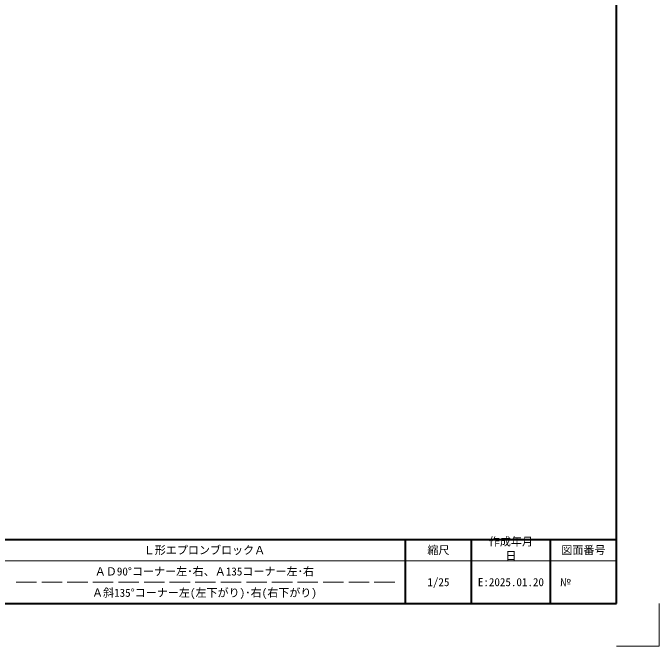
# Model space of a CAD drawing. Units: millimetres at full size; details may follow other scales. Extents: x 10958 to 33220, y 2125 to 9550.
# Drawn here: x 29432 to 33220, y 2125 to 5837 of the extents above; entities that cross this region are included whole.
import ezdxf
from ezdxf.enums import TextEntityAlignment as Align

# ---------------------------------------------------------------- set-up
doc = ezdxf.new("R2010")
doc.units = ezdxf.units.MM
doc.header["$LTSCALE"] = 20
doc.linetypes.add('DASHED', pattern=[7.5, 6, -1.5])
doc.layers.add('Defpoints_2', color=7, linetype='Continuous', lineweight=13)
doc.layers.add('図枠', color=7, linetype='Continuous', lineweight=5)
doc.styles.add('ＭＳ ゴシック', font='')
doc.styles.get('ＭＳ ゴシック').set_extended_font_data('MS Gothic')

msp = doc.modelspace()

# ---------------------------------------------------------------- linework, layer by layer
at = {"layer": 'Defpoints_2'}
for p in [(33220.27, 2374.64), (32970.27, 2124.64)]:
    msp.add_line(p, (33220.27, 2124.64), dxfattribs=at)
at = {"layer": '図枠', "lineweight": 40}
for p, q in [((32970.27, 2374.64), (32970.27, 9299.64)), ((23220.27, 2749.64), (32970.27, 2749.64)), ((31732.77, 2374.64), (31732.77, 2749.64)), ((32120.27, 2374.64), (32120.27, 2749.64)), ((32582.77, 2374.64), (32582.77, 2749.64)), ((23220.27, 2374.64), (32970.27, 2374.64))]:
    msp.add_line(p, q, dxfattribs=at)
at = {"layer": '図枠', "lineweight": 13}
msp.add_line((32970.27, 2624.64), (28876.52, 2624.64), dxfattribs=at)
at = {"layer": '図枠', "linetype": 'DASHED', "lineweight": 9}
msp.add_line((31670.27, 2499.64), (29439.02, 2499.64), dxfattribs=at)

# ---------------------------------------------------------------- texts
at = {"layer": '図枠', "style": 'ＭＳ ゴシック'}
for s, p in [('作成年月', (32222.02, 2761.18)), ('日', (32319.14, 2677.85))]:
    msp.add_text(s, height=47.47, dxfattribs=at).set_placement(p, align=Align.TOP_LEFT)
for s, p in [('Ｌ形エプロンブロックＡ', (30554.64, 2687.14)), ('縮尺', (31926.52, 2687.14)), ('図面番号', (32776.52, 2687.14)), ('ＡＤ90°コーナー左･右、Ａ135コーナー左･右', (30554.64, 2562.14)), ('1/25', (31926.52, 2499.64)), ('E:2025.01.20', (32351.52, 2499.64)), ('Ａ斜135°コーナー左(左下がり)･右(右下がり)', (30554.64, 2437.14))]:
    msp.add_text(s, height=47.47, dxfattribs=at).set_placement(p, align=Align.MIDDLE_CENTER)
msp.add_text('№', height=47.47, dxfattribs=at).set_placement((32638.21, 2499.64), align=Align.MIDDLE_LEFT)

doc.saveas('drawing.dxf')
